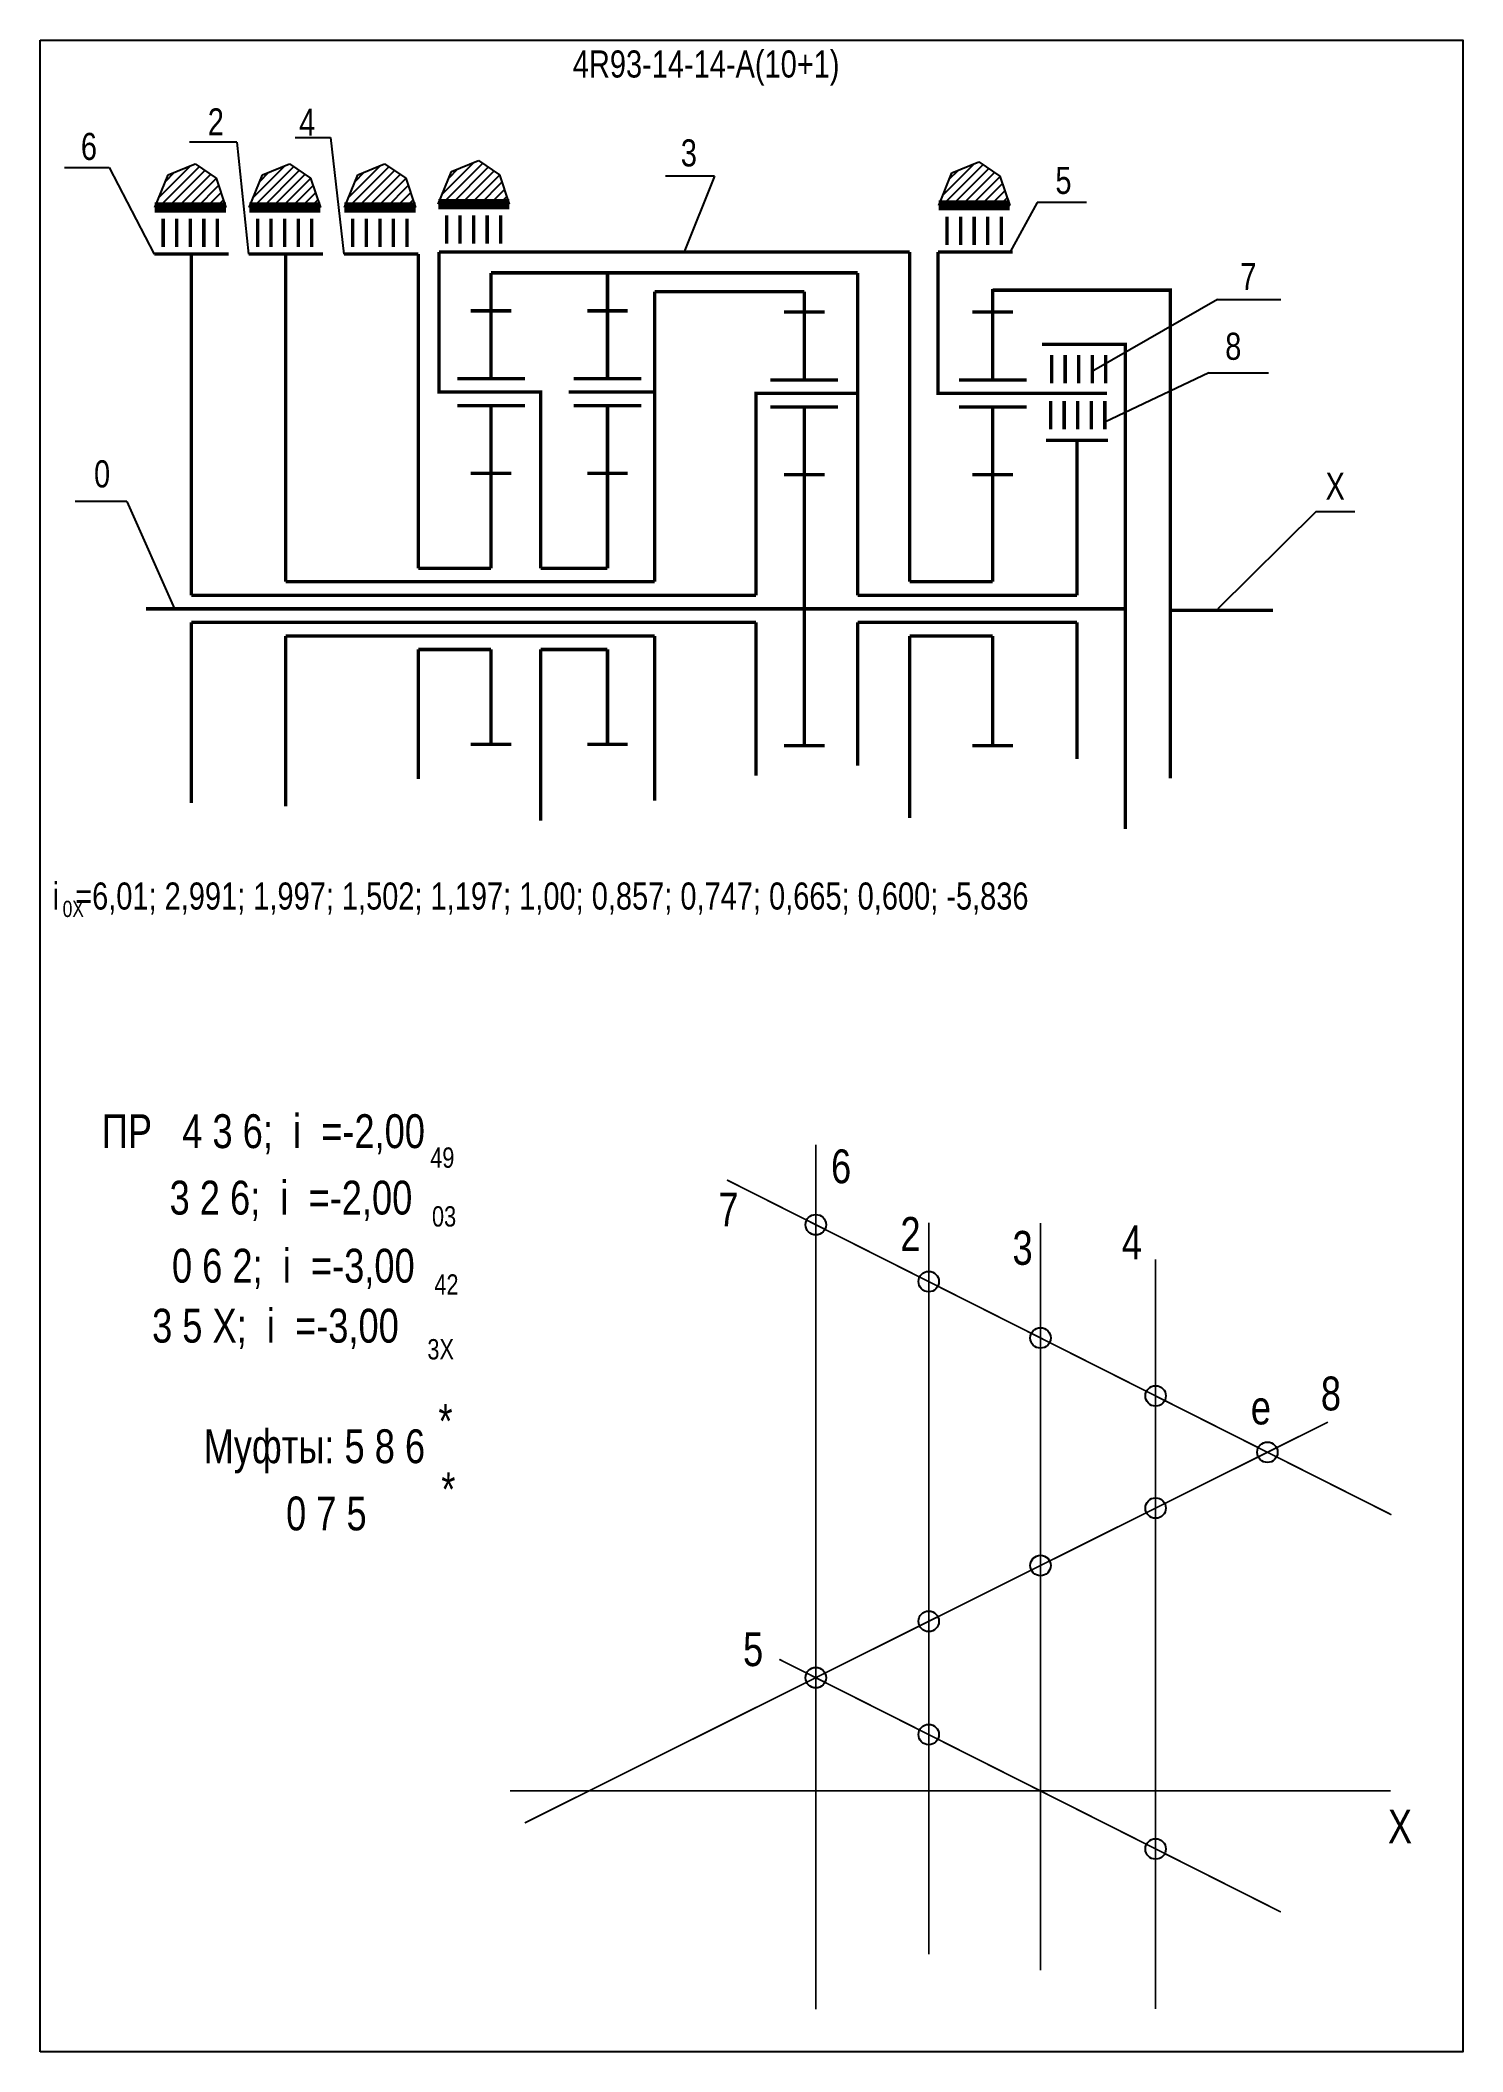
# Model space of a CAD drawing. Extents: x -352 to -142, y 153 to 450.
import ezdxf

# ---------------------------------------------------------------- set-up
doc = ezdxf.new("R2010")
doc.units = 0
doc.header["$LTSCALE"] = 15
doc.layers.get('DEFPOINTS').update_dxf_attribs({"linetype": 'CONTINUOUS'})
doc.layers.add('DIM', color=92, linetype='CONTINUOUS')
doc.layers.add('MAIN', color=5, linetype='CONTINUOUS')
doc.styles.add('AMK', font='amk.shx', dxfattribs={"width": 0.8})

msp = doc.modelspace()

# ---------------------------------------------------------------- hatches: boundary and pattern name
at = {"layer": 'DIM'}
h = msp.add_hatch(dxfattribs=at)
h.set_pattern_fill('_USER', color=0, angle=45, style=0, pattern_type=0)
h.set_pattern_definition([(45, (-83.2753, -0.5276), (-0.7071068, 0.7071068), [])])
h.paths.add_polyline_path([(-333.57, 429.99), (-335.52, 425.17), (-325.02, 425.17), (-326.47, 429.49), (-329.58, 431.61)])
h = msp.add_hatch(dxfattribs=at)
h.set_pattern_fill('_USER', color=0, angle=45, style=0, pattern_type=0)
h.set_pattern_definition([(45, (-69.3397, -0.5276), (-0.7071068, 0.7071068), [])])
h.paths.add_polyline_path([(-319.64, 429.99), (-321.58, 425.17), (-311.08, 425.17), (-312.53, 429.49), (-315.65, 431.61)])
h = msp.add_hatch(dxfattribs=at)
h.set_pattern_fill('_USER', color=0, angle=45, style=0, pattern_type=0)
h.set_pattern_definition([(45, (-55.2786, -0.5276), (-0.7071068, 0.7071068), [])])
h.paths.add_polyline_path([(-305.57, 429.99), (-307.52, 425.17), (-297.02, 425.17), (-298.47, 429.49), (-301.59, 431.61)])
h = msp.add_hatch(dxfattribs=at)
h.set_pattern_fill('_USER', color=0, angle=45, style=0, pattern_type=0)
h.set_pattern_definition([(45, (-41.4437, -0.0281), (-0.7071068, 0.7071068), [])])
h.paths.add_polyline_path([(-291.74, 430.49), (-293.68, 425.67), (-283.19, 425.67), (-284.64, 429.99), (-287.75, 432.11)])
h = msp.add_hatch(dxfattribs=at)
h.set_pattern_fill('_USER', color=0, angle=45, style=0, pattern_type=0)
h.set_pattern_definition([(45, (32.4465, -0.217), (-0.7071068, 0.7071068), [])])
h.paths.add_polyline_path([(-217.85, 430.3), (-219.79, 425.48), (-209.3, 425.48), (-210.75, 429.8), (-213.86, 431.92)])

# ---------------------------------------------------------------- linework, layer by layer
at = {"layer": 'DEFPOINTS', "color": 0, "const_width": 0.25}
msp.add_lwpolyline([(-237.94, 159.14), (-237.94, 286.78)], dxfattribs=at)
at = {"layer": 'DEFPOINTS', "const_width": 0.25}
for points in [[(-152.95, 232.15), (-251.04, 281.58)], [(-221.27, 167.24), (-221.27, 275.28)], [(-204.77, 164.88), (-204.77, 275.23)], [(-187.77, 159.18), (-187.77, 269.88)], [(-280.89, 186.66), (-162.35, 245.83)], [(-169.28, 173.5), (-243.33, 210.81)], [(-283.09, 191.38), (-153.09, 191.38)]]:
    msp.add_lwpolyline(points, dxfattribs=at)
at = {"layer": 'DEFPOINTS'}
for centre in [(-237.94, 274.98), (-221.27, 266.58), (-204.77, 258.26), (-187.77, 249.7), (-171.27, 241.38), (-187.77, 233.14), (-204.77, 224.66), (-221.27, 216.42), (-237.94, 208.1), (-221.27, 199.7), (-187.77, 182.81)]:
    msp.add_circle(centre, 1.51, dxfattribs=at)
at = {"layer": 'DIM', "color": 0}
for p, q in [((-323.4, 434.82), (-330.39, 434.82)), ((-323.4, 434.82), (-321.68, 418.29)), ((-314.79, 435.5), (-309.6, 435.5)), ((-309.6, 435.5), (-307.61, 418.29)), ((-348.84, 431.06), (-342.27, 431.06)), ((-342.27, 431.06), (-335.61, 418.29)), ((-333.57, 429.99), (-329.58, 431.61)), ((-329.58, 431.61), (-326.47, 429.49)), ((-319.64, 429.99), (-315.65, 431.61)), ((-315.65, 431.61), (-312.53, 429.49)), ((-305.57, 429.99), (-301.59, 431.61)), ((-301.59, 431.61), (-298.47, 429.49)), ((-291.74, 430.49), (-287.75, 432.11)), ((-287.75, 432.11), (-284.64, 429.99)), ((-217.85, 430.3), (-213.86, 431.92)), ((-213.86, 431.92), (-210.75, 429.8)), ((-335.52, 425.17), (-333.57, 429.99)), ((-326.47, 429.49), (-325.02, 425.17)), ((-321.58, 425.17), (-319.64, 429.99)), ((-312.53, 429.49), (-311.08, 425.17)), ((-307.52, 425.17), (-305.57, 429.99)), ((-298.47, 429.49), (-297.02, 425.17)), ((-293.68, 425.67), (-291.74, 430.49)), ((-284.64, 429.99), (-283.19, 425.67)), ((-252.89, 429.8), (-260.15, 429.8)), ((-252.89, 429.8), (-257.35, 418.6)), ((-219.79, 425.48), (-217.85, 430.3)), ((-210.75, 429.8), (-209.3, 425.48)), ((-205.26, 425.89), (-209.24, 418.6)), ((-198, 425.89), (-205.26, 425.89)), ((-178.66, 411.6), (-196.89, 401.1)), ((-178.66, 411.6), (-169.31, 411.6)), ((-179.94, 400.77), (-195.27, 393.49)), ((-179.94, 400.77), (-171.12, 400.77)), ((-339.66, 381.77), (-347.26, 381.77)), ((-339.66, 381.77), (-332.61, 365.91)), ((-164.07, 380.29), (-178.59, 365.91)), ((-164.07, 380.29), (-158.35, 380.29))]:
    msp.add_line(p, q, dxfattribs=at)
at = {"layer": 'DIM', "color": 0, "const_width": 0.5}
for points in [[(-290.68, 397.91), (-293.55, 397.91), (-293.55, 418.6)], [(-224.1, 418.6), (-293.55, 418.6)], [(-224.1, 418.6), (-224.1, 369.91)], [(-216.72, 397.72), (-219.89, 397.72), (-219.89, 418.6)], [(-208.9, 418.6), (-219.89, 418.6)], [(-324.62, 418.29), (-335.61, 418.29)], [(-330.11, 418.29), (-330.11, 367.91)], [(-310.68, 418.29), (-321.68, 418.29)], [(-316.18, 418.29), (-316.18, 369.91)], [(-296.62, 418.29), (-307.61, 418.29)], [(-296.62, 418.29), (-296.62, 371.91)], [(-231.75, 415.52), (-285.88, 415.52)], [(-261.74, 412.74), (-239.64, 412.74)], [(-261.74, 397.91), (-261.74, 412.74)], [(-231.75, 415.52), (-231.75, 367.91)], [(-211.81, 412.96), (-185.61, 412.96), (-185.61, 340.91)], [(-204.53, 404.98), (-192.26, 404.98), (-192.26, 333.43)], [(-280.94, 397.91), (-278.56, 397.91), (-278.56, 371.91)], [(-261.74, 397.91), (-261.74, 369.91)], [(-244.25, 397.72), (-246.77, 397.72), (-246.77, 367.91)], [(-203.96, 390.78), (-194.78, 390.78)], [(-199.39, 390.78), (-199.39, 367.91)], [(-285.88, 371.91), (-296.62, 371.91)], [(-278.56, 371.91), (-268.69, 371.91)], [(-316.18, 369.91), (-261.74, 369.91)], [(-224.1, 369.91), (-211.81, 369.91)], [(-330.11, 367.91), (-246.77, 367.91)], [(-299.26, 365.91), (-252.55, 365.91)], [(-258.15, 365.91), (-192.26, 365.91)], [(-231.75, 367.91), (-199.39, 367.91)], [(-185.61, 365.71), (-170.44, 365.71)], [(-330.11, 363.91), (-246.77, 363.91)], [(-330.11, 363.91), (-330.11, 337.26)], [(-246.77, 363.91), (-246.77, 341.28)], [(-231.75, 363.91), (-231.75, 342.74)], [(-231.75, 363.91), (-199.39, 363.91)], [(-199.39, 363.91), (-199.39, 343.76)], [(-316.18, 361.91), (-261.74, 361.91)], [(-316.18, 361.91), (-316.18, 336.75)], [(-285.88, 359.91), (-296.62, 359.91)], [(-296.62, 359.91), (-296.62, 340.8)], [(-278.56, 359.91), (-268.69, 359.91)], [(-278.56, 359.91), (-278.56, 334.63)], [(-261.74, 361.91), (-261.74, 337.59)], [(-224.1, 361.91), (-211.81, 361.91)], [(-224.1, 361.91), (-224.1, 335.01)]]:
    msp.add_lwpolyline(points, dxfattribs=at)
at = {"layer": 'DIM', "color": 0}
for points in [[(-336.84, 365.91, 0.5, 0.5, 0), (-246.77, 365.91, 0.5, 0.5, 0)], [(-296.55, 365.91, 0.5, 0.5, 0), (-285.88, 365.91, 0.5, 0.5, 0)]]:
    msp.add_lwpolyline(points, format="xyseb", dxfattribs=at)
at = {"layer": 'MAIN'}
for points in [[(-352.43, 152.87), (-352.43, 449.87)], [(-352.43, 449.87), (-142.43, 449.87), (-142.43, 152.87), (-352.43, 152.87)]]:
    msp.add_lwpolyline(points, dxfattribs=at)
at = {"layer": 'MAIN', "color": 0}
for points, const_width in [([(-335.52, 425.17), (-325.02, 425.17)], 1.5), ([(-321.58, 425.17), (-311.08, 425.17)], 1.5), ([(-307.52, 425.17), (-297.02, 425.17)], 1.5), ([(-293.68, 425.67), (-283.19, 425.67)], 1.5), ([(-219.79, 425.48), (-209.3, 425.48)], 1.5), ([(-326.28, 423.52), (-326.28, 419.32)], 0.5), ([(-312.35, 423.52), (-312.35, 419.32)], 0.5), ([(-298.29, 423.52), (-298.29, 419.32)], 0.5), ([(-284.45, 424.02), (-284.45, 419.82)], 0.5), ([(-210.56, 423.83), (-210.56, 419.63)], 0.5), ([(-285.88, 409.91), (-285.88, 415.52)], 0.5), ([(-268.69, 409.91), (-268.69, 415.52)], 0.5), ([(-239.64, 409.72), (-239.64, 412.74)], 0.5), ([(-211.81, 399.72), (-211.81, 413.16)], 0.5), ([(-285.88, 409.91), (-288.88, 409.91)], 0.5), ([(-285.88, 399.91), (-285.88, 409.91)], 0.5), ([(-285.88, 409.91), (-282.88, 409.91)], 0.5), ([(-268.69, 409.91), (-271.69, 409.91)], 0.5), ([(-268.69, 399.91), (-268.69, 409.91)], 0.5), ([(-268.69, 409.91), (-265.69, 409.91)], 0.5), ([(-239.64, 409.72), (-242.64, 409.72)], 0.5), ([(-239.64, 399.72), (-239.64, 409.72)], 0.5), ([(-239.64, 409.72), (-236.64, 409.72)], 0.5), ([(-211.81, 409.72), (-214.81, 409.72)], 0.5), ([(-211.81, 409.72), (-208.81, 409.72)], 0.5), ([(-195.13, 403.41), (-195.13, 399.22)], 0.5), ([(-280.94, 397.91), (-290.68, 397.91)], 0.5), ([(-261.74, 397.91), (-274.43, 397.91)], 0.5), ([(-285.88, 395.91), (-290.88, 395.91)], 0.5), ([(-285.88, 385.91), (-285.88, 395.91), (-280.88, 395.91)], 0.5), ([(-268.69, 395.91), (-273.69, 395.91)], 0.5), ([(-268.69, 385.91), (-268.69, 395.91), (-263.69, 395.91)], 0.5), ([(-239.64, 395.72), (-244.64, 395.72)], 0.5), ([(-231.75, 397.72), (-244.25, 397.72)], 0.5), ([(-239.64, 385.72), (-239.64, 395.72), (-234.64, 395.72)], 0.5), ([(-211.81, 395.72), (-216.81, 395.72)], 0.5), ([(-194.95, 397.72), (-216.72, 397.72)], 0.5), ([(-211.81, 385.72), (-211.81, 395.72), (-206.81, 395.72)], 0.5), ([(-195.27, 396.6), (-195.27, 392.41)], 0.5), ([(-285.88, 385.91), (-288.88, 385.91)], 0.5), ([(-285.88, 371.91), (-285.88, 385.91)], 0.5), ([(-285.88, 385.91), (-282.88, 385.91)], 0.5), ([(-268.69, 385.91), (-271.69, 385.91)], 0.5), ([(-268.69, 371.91), (-268.69, 385.91)], 0.5), ([(-268.69, 385.91), (-265.69, 385.91)], 0.5), ([(-239.64, 385.72), (-242.64, 385.72)], 0.5), ([(-239.64, 365.91), (-239.64, 385.72)], 0.5), ([(-239.64, 385.72), (-236.64, 385.72)], 0.5), ([(-211.81, 385.72), (-214.81, 385.72)], 0.5), ([(-211.81, 369.91), (-211.81, 385.72)], 0.5), ([(-211.81, 385.72), (-208.81, 385.72)], 0.5), ([(-239.64, 365.91), (-239.64, 345.72)], 0.5), ([(-285.88, 359.91), (-285.88, 345.91)], 0.5), ([(-268.69, 359.91), (-268.69, 345.91)], 0.5), ([(-211.81, 361.91), (-211.81, 345.72)], 0.5), ([(-285.88, 345.91), (-288.88, 345.91)], 0.5), ([(-285.88, 345.91), (-282.88, 345.91)], 0.5), ([(-268.69, 345.91), (-271.69, 345.91)], 0.5), ([(-268.69, 345.91), (-265.69, 345.91)], 0.5), ([(-239.64, 345.72), (-242.64, 345.72)], 0.5), ([(-239.64, 345.72), (-236.64, 345.72)], 0.5), ([(-211.81, 345.72), (-214.81, 345.72)], 0.5), ([(-211.81, 345.72), (-208.81, 345.72)], 0.5)]:
    msp.add_lwpolyline(points, dxfattribs=dict(at, const_width=const_width))
for points in [[(-334.28, 423.52, 0.5, 0.5, 0), (-334.28, 419.32, 0.5, 0.5, 0)], [(-332.28, 423.52, 0.5, 0.5, 0), (-332.28, 419.32, 0.5, 0.5, 0)], [(-330.28, 423.52, 0.5, 0.5, 0), (-330.28, 419.32, 0.5, 0.5, 0)], [(-328.28, 423.52, 0.5, 0.5, 0), (-328.28, 419.32, 0.5, 0.5, 0)], [(-320.35, 423.52, 0.5, 0.5, 0), (-320.35, 419.32, 0.5, 0.5, 0)], [(-318.35, 423.52, 0.5, 0.5, 0), (-318.35, 419.32, 0.5, 0.5, 0)], [(-316.35, 423.52, 0.5, 0.5, 0), (-316.35, 419.32, 0.5, 0.5, 0)], [(-314.35, 423.52, 0.5, 0.5, 0), (-314.35, 419.32, 0.5, 0.5, 0)], [(-306.29, 423.52, 0.5, 0.5, 0), (-306.29, 419.32, 0.5, 0.5, 0)], [(-304.29, 423.52, 0.5, 0.5, 0), (-304.29, 419.32, 0.5, 0.5, 0)], [(-302.29, 423.52, 0.5, 0.5, 0), (-302.29, 419.32, 0.5, 0.5, 0)], [(-300.29, 423.52, 0.5, 0.5, 0), (-300.29, 419.32, 0.5, 0.5, 0)], [(-292.45, 424.02, 0.5, 0.5, 0), (-292.45, 419.82, 0.5, 0.5, 0)], [(-290.45, 424.02, 0.5, 0.5, 0), (-290.45, 419.82, 0.5, 0.5, 0)], [(-288.45, 424.02, 0.5, 0.5, 0), (-288.45, 419.82, 0.5, 0.5, 0)], [(-286.45, 424.02, 0.5, 0.5, 0), (-286.45, 419.82, 0.5, 0.5, 0)], [(-218.56, 423.83, 0.5, 0.5, 0), (-218.56, 419.63, 0.5, 0.5, 0)], [(-216.56, 423.83, 0.5, 0.5, 0), (-216.56, 419.63, 0.5, 0.5, 0)], [(-214.56, 423.83, 0.5, 0.5, 0), (-214.56, 419.63, 0.5, 0.5, 0)], [(-212.56, 423.83, 0.5, 0.5, 0), (-212.56, 419.63, 0.5, 0.5, 0)], [(-203.13, 403.41, 0.5, 0.5, 0), (-203.13, 399.22, 0.5, 0.5, 0)], [(-201.13, 403.41, 0.5, 0.5, 0), (-201.13, 399.22, 0.5, 0.5, 0)], [(-199.13, 403.41, 0.5, 0.5, 0), (-199.13, 399.22, 0.5, 0.5, 0)], [(-197.13, 403.41, 0.5, 0.5, 0), (-197.13, 399.22, 0.5, 0.5, 0)], [(-280.88, 399.91, 0.5, 0.5, 0), (-290.88, 399.91, 0.5, 0.5, 0)], [(-263.69, 399.91, 0.5, 0.5, 0), (-273.69, 399.91, 0.5, 0.5, 0)], [(-234.64, 399.72, 0.5, 0.5, 0), (-244.64, 399.72, 0.5, 0.5, 0)], [(-206.81, 399.72, 0.5, 0.5, 0), (-216.81, 399.72, 0.5, 0.5, 0)], [(-203.27, 396.6, 0.5, 0.5, 0), (-203.27, 392.41, 0.5, 0.5, 0)], [(-201.27, 396.6, 0.5, 0.5, 0), (-201.27, 392.41, 0.5, 0.5, 0)], [(-199.27, 396.6, 0.5, 0.5, 0), (-199.27, 392.41, 0.5, 0.5, 0)], [(-197.27, 396.6, 0.5, 0.5, 0), (-197.27, 392.41, 0.5, 0.5, 0)]]:
    msp.add_lwpolyline(points, format="xyseb", dxfattribs=at)

# ---------------------------------------------------------------- texts
at = {"layer": 'DIM', "color": 0, "style": 'AMK', "width": 0.8}
for s, height, p in [('4R93-14-14-A(10+1)', 4, (-273.81, 444.36)), ('2', 4, (-327.7, 435.81)), ('4', 4, (-314.21, 435.76)), ('6', 4, (-346.43, 432.19)), ('3', 4, (-257.87, 431.23)), ('5', 4, (-202.57, 427.17)), ('7', 4, (-175.27, 412.97)), ('8', 4, (-177.5, 402.68)), ('0', 4, (-344.49, 383.84)), ('X', 4, (-162.69, 382.02)), ('i  =6,01; 2,991; 1,997; 1,502; 1,197; 1,00; 0,857; 0,747; 0,665; 0,600; -5,836', 4, (-350.6, 321.51)), ('0X', 2.4, (-349.12, 320.41)), ('ПР   4 3 6;  i  =-2,00', 5, (-343.34, 286.29)), ('49', 3, (-294.86, 283.39)), ('6', 5, (-235.69, 281.1)), ('    3 2 6;  i  =-2,00', 5, (-339.28, 276.48)), ('7', 5, (-252.33, 274.72)), ('03', 3, (-294.6, 274.71)), ('2', 5, (-225.45, 271.12)), ('3', 5, (-208.9, 269.06)), ('4', 5, (-192.76, 269.88)), ('    0 6 2;  i  =-3,00', 5, (-338.93, 266.43)), ('42', 3, (-294.25, 264.65)), ('     3 5 X;  i  =-3,00', 5, (-343.35, 257.57)), ('3X', 3, (-295.28, 255.09)), ('8', 5, (-163.38, 247.56)), ('*', 5, (-293.65, 243.49)), ('e', 5, (-173.72, 245.49)), ('Муфты: 5 8 6', 5, (-328.31, 239.77)), ('*', 5, (-293.22, 233.42)), ('       0 7 5', 5, (-326.54, 229.85)), ('5', 5, (-248.68, 209.81)), ('X', 5, (-153.48, 183.63))]:
    msp.add_text(s, height=height, dxfattribs=at).set_placement(p)

doc.saveas('drawing.dxf')
